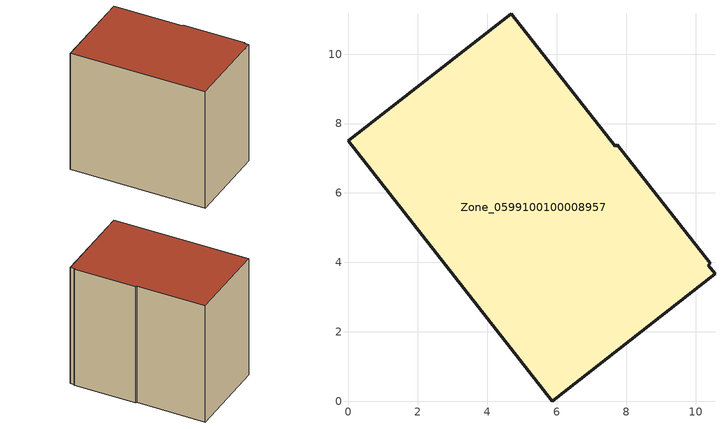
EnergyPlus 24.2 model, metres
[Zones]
Zone_0599100100008957
 floor ground (C_G): 10.43,3.97 10.37,3.92 10.56,3.67 5.87,0 0,7.5 4.68,11.16 7.68,7.34 7.75,7.39 z0
 wall outside (C_F): 10.43,3.97 7.75,7.39 7.68,7.34 4.68,11.16 0,7.5 5.87,0 10.56,3.67 10.37,3.92 10.43,3.97 z0:8.81
 roof outside (C_R): 10.37,3.92 10.43,3.97 7.75,7.39 7.68,7.34 4.68,11.16 0,7.5 5.87,0 10.56,3.67 z8.81
[BUILDING]
Pand.0599100100008957: North Axis=0; Terrain=City; Loads Convergence Tolerance Value=0.04; Temperature Convergence Tolerance Value=0.4; Solar Distribution=FullExterior; Maximum Number of Warmup Days=25; Minimum Number of Warmup Days=1
[Site:Location]
Rotterdam.The.Hague.AP_ZH_NLD Design_Conditions: Latitude=51.96; Longitude=4.45; Time Zone=1; Elevation=-4.5
[SITE:GROUNDTEMPERATURE:BUILDINGSURFACE]
18, 18, 18, 18, 18, 18, 18, 18, 18, 18, 18, 18
[MATERIAL] Thermal Absorptance=0.9; Solar Absorptance=0.7; Visible Absorptance=0.7
Name | Roughness | Thickness | Conductivity | Density | Specific Heat
G.TI.2006-2014 | MediumSmooth | 0.15 | 0.06 | 540 | 1210
F.TI.2006-2014 | Rough | 0.3 | 0.12 | 1920 | 840
R.TI.2006-2014 | MediumRough | 0.2 | 0.08 | 1500 | 1000
[CONSTRUCTION]
C_G: G.TI.2006-2014
C_F: F.TI.2006-2014
C_R: R.TI.2006-2014
[ZONE]
Zone_0599100100008957: Type=1; Multiplier=1; Ceiling Height=Autocalculate; Volume=Autocalculate; Floor Area=autocalculate; Part of Total Floor Area=Yes
[ZONEINFILTRATION:DESIGNFLOWRATE]
Infil_Zone_0599100100008957: Zone or ZoneList or Space or SpaceList=Zone_0599100100008957; Schedule=AlwaysOn; Design Flow Rate Calculation Method=Flow/Area; Flow Rate per Floor Area=0.0015; Constant Term Coefficient=1; Temperature Term Coefficient=0; Velocity Term Coefficient=0; Velocity Squared Term Coefficient=0
[HVACTEMPLATE:ZONE:IDEALLOADSAIRSYSTEM]
Zone_0599100100008957: Maximum Heating Supply Air Temperature=50; Minimum Cooling Supply Air Temperature=13; Maximum Heating Supply Air Humidity Ratio=0.0156; Minimum Cooling Supply Air Humidity Ratio=0.0077; Heating Limit=NoLimit; Cooling Limit=NoLimit; Dehumidification Control Type=ConstantSensibleHeatRatio; Cooling Sensible Heat Ratio=0.7; Dehumidification Setpoint=60; Humidification Control Type=None; Humidification Setpoint=30; Outdoor Air Method=None; Outdoor Air Flow Rate per Person=0.00944; Outdoor Air Flow Rate per Zone Floor Area=0; Outdoor Air Flow Rate per Zone=0; Demand Controlled Ventilation Type=None; Outdoor Air Economizer Type=NoEconomizer; Heat Recovery Type=None; Sensible Heat Recovery Effectiveness=0.7; Latent Heat Recovery Effectiveness=0.65
[ZONECONTROL:THERMOSTAT]
ThermostatControl_Zone_0599100100008957: Zone or ZoneList=Zone_0599100100008957; Control Type Schedule=DualSetpointControlType; Control 1=Thermostat_Zone_0599100100008957; Temperature Difference Between Cutout And Setpoint=0
[THERMOSTATSETPOINT:DUALSETPOINT]
Thermostat_Zone_0599100100008957: Heating Setpoint Temperature Schedule=HeatingSetpoint_Zone_0599100100008957; Cooling Setpoint Temperature Schedule=CoolingSetpoint_Zone_0599100100008957
[SCHEDULE:COMPACT]
HeatingSetpoint_Zone_0599100100008957: Through: 12/31, For: AllDays, Until: 24:00, 21
CoolingSetpoint_Zone_0599100100008957: Through: 12/31, For: AllDays, Until: 24:00, 24
DualSetpointControlType: Through: 12/31, For: AllDays, Until: 24:00, 4
AlwaysOn: Through: 12/31, For: AllDays, Until: 24:00, 1
